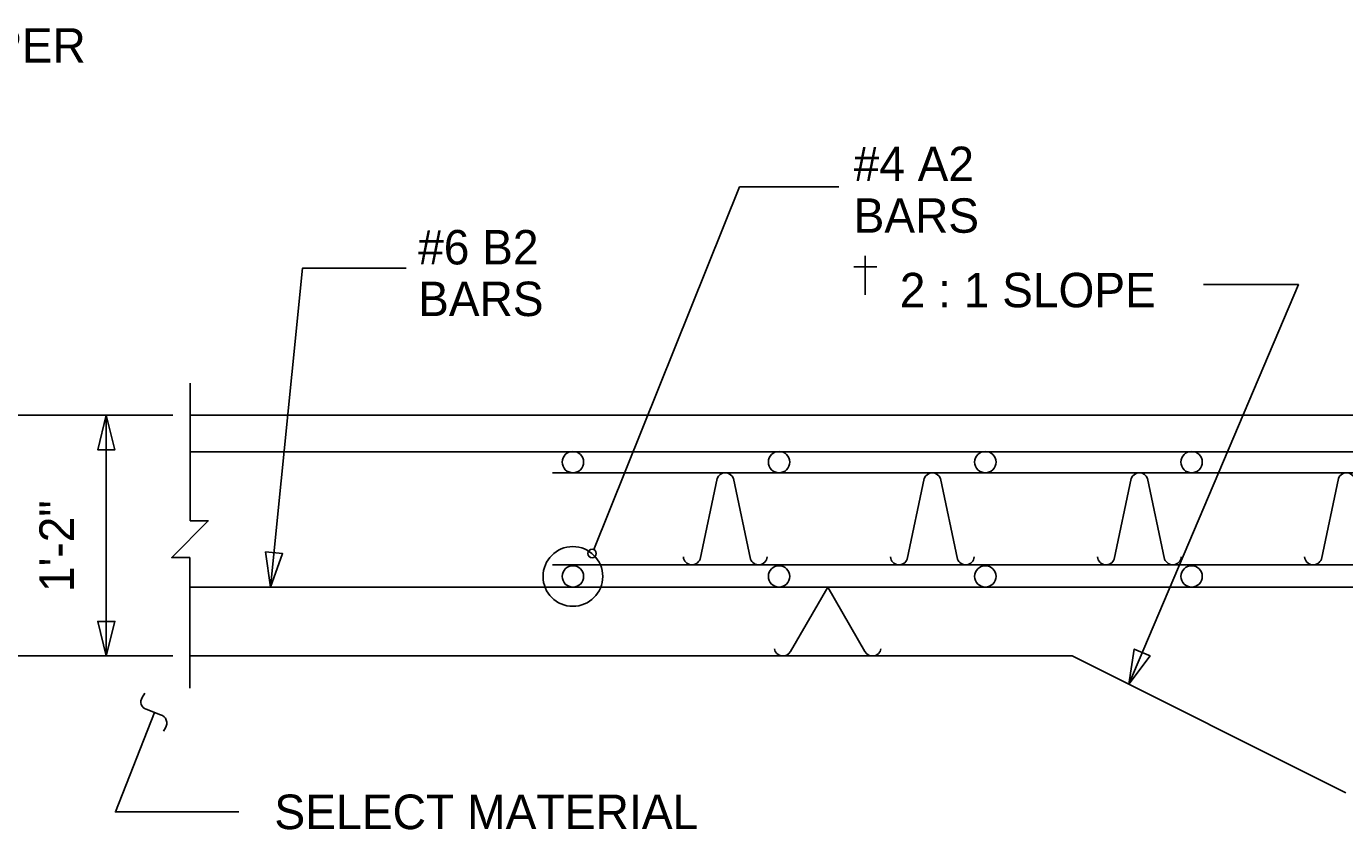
# Model space of a CAD drawing. Extents: x 0 to 1075, y -225 to 540.
# Drawn here: x 203.16 to 251.01, y 247.39 to 276.55 of the extents above; entities that cross this region are included whole.
import ezdxf

# ---------------------------------------------------------------- set-up
doc = ezdxf.new("R2010")
doc.units = 0
for name, color, linetype in [('Arrowhead Terminators', 7, 'Continuous'), ('Arrowhead Terminators CELL', 7, 'Continuous'), ('Dimension Lines', 7, 'Continuous'), ('Mis Object Lines', 7, 'Continuous'), ('Rebar Lines', 7, 'Continuous'), ('Text', 7, 'Continuous')]:
    doc.layers.add(name, color=color, linetype=linetype)

msp = doc.modelspace()

# ---------------------------------------------------------------- linework, layer by layer
at = {"layer": 'Arrowhead Terminators'}
for points in [[(206.062, 262.431), (205.75, 261.18), (206.375, 261.18)], [(212.027, 256.194), (212.463, 257.408), (211.841, 257.47)], [(206.062, 253.694), (206.375, 254.945), (205.75, 254.945)], [(243.174, 252.667), (243.951, 253.696), (243.376, 253.941)]]:
    msp.add_lwpolyline(points, close=True, dxfattribs=at)
at = {"layer": 'Arrowhead Terminators CELL'}
for p, q in [((207.367, 252.185), (207.455, 252.346)), ((208.028, 251.559), (207.514, 251.761)), ((208.135, 250.963), (208.206, 251.081))]:
    msp.add_line(p, q, dxfattribs=at)
for centre, radius, start, end in [((207.593, 252.023), 0.276, 144.4122, 252.6977), ((207.948, 251.259), 0.311, 325.3437, 75.1426)]:
    msp.add_arc(centre, radius, start, end, dxfattribs=at)
at = {"layer": 'Dimension Lines'}
for p, q in [((208.471, 262.431), (200.327, 262.431)), ((206.062, 262.431), (206.062, 253.694)), ((208.471, 253.694), (200.327, 253.694))]:
    msp.add_line(p, q, dxfattribs=at)
for points in [[(223.755, 257.553), (229.052, 270.725), (232.654, 270.725)], [(216.945, 267.778), (213.186, 267.778), (212.027, 256.194)], [(243.174, 252.667), (249.336, 267.177), (245.895, 267.177)], [(207.806, 251.646), (206.389, 248.033), (210.87, 248.033)]]:
    msp.add_lwpolyline(points, dxfattribs=at)
for centre, radius in [((222.998, 256.58), 1.084), ((223.693, 257.412), 0.154)]:
    msp.add_circle(centre, radius, dxfattribs=at)
at = {"layer": 'Mis Object Lines'}
for p, q in [((209.1, 258.596), (209.1, 263.601)), ((209.1, 262.431), (259.199, 262.431)), ((209.097, 252.524), (209.097, 257.267)), ((209.097, 253.694), (241.122, 253.694)), ((251.055, 248.726), (241.122, 253.694))]:
    msp.add_line(p, q, dxfattribs=at)
msp.add_lwpolyline([(209.1, 258.596), (209.763, 258.596), (208.434, 257.267), (209.097, 257.267)], dxfattribs=at)
at = {"layer": 'Rebar Lines'}
for p, q in [((209.1, 261.1), (257.462, 261.1)), ((222.259, 260.343), (257.022, 260.343)), ((227.616, 257.211), (228.234, 260.136)), ((228.824, 260.136), (229.442, 257.211)), ((235.133, 257.211), (235.752, 260.136)), ((236.341, 260.136), (236.96, 257.211)), ((242.651, 257.211), (243.269, 260.136)), ((243.859, 260.136), (244.477, 257.211)), ((250.168, 257.211), (250.787, 260.136)), ((222.259, 257.006), (257.022, 257.006)), ((209.097, 256.194), (257.462, 256.194)), ((230.9, 253.86), (232.248, 256.194)), ((232.248, 256.194), (233.595, 253.86))]:
    msp.add_line(p, q, dxfattribs=at)
for centre in [(222.998, 260.73), (230.484, 260.73), (237.97, 260.73), (245.457, 260.73), (222.998, 256.58), (230.484, 256.58), (237.97, 256.58), (245.457, 256.58)]:
    msp.add_circle(centre, 0.388, dxfattribs=at)
for centre, start, end in [((228.529, 260.029), 20.0015, 159.9985), ((236.046, 260.029), 20.0015, 159.9985), ((243.564, 260.029), 20.0015, 159.9985), ((251.081, 260.029), 20.0015, 159.9985), ((227.321, 257.318), 185.3468, 339.9755), ((229.738, 257.319), 200.0245, 354.3354), ((234.838, 257.318), 185.3468, 339.9755), ((237.256, 257.319), 200.0245, 354.3354), ((242.356, 257.318), 185.3468, 339.9755), ((244.773, 257.319), 200.0245, 354.3354), ((249.873, 257.318), 185.3468, 339.9755), ((230.623, 254.008), 190.1371, 331.9755), ((233.872, 254.008), 208.0245, 349.8629)]:
    msp.add_arc(centre, 0.314, start, end, dxfattribs=at)
at = {"layer": 'Text'}
for p, q in [((233.611, 266.811), (233.611, 268.216)), ((233.192, 267.827), (234.03, 267.827))]:
    msp.add_line(p, q, dxfattribs=at)

# ---------------------------------------------------------------- texts
for s, height, p in [('5 1/4" CONTINUOUS HIGH CHAIR UPPER ', 1.25006, (172.769, 275.236)), ('#4 A2', 1.2501, (233.19, 270.935)), ('BARS', 1.2501, (233.19, 269.059)), ('#6 B2', 1.2501, (217.381, 267.909)), ('2 : 1 SLOPE', 1.25006, (234.866, 266.353)), ('BARS', 1.2501, (217.381, 266.034)), ('SELECT MATERIAL', 1.25543, (212.16, 247.405))]:
    msp.add_text(s, height=height, dxfattribs=at).set_placement(p)
msp.add_text('1\'-2"', height=1.2501, rotation=90, dxfattribs=at).set_placement((204.883, 256.015))

doc.saveas('drawing.dxf')
